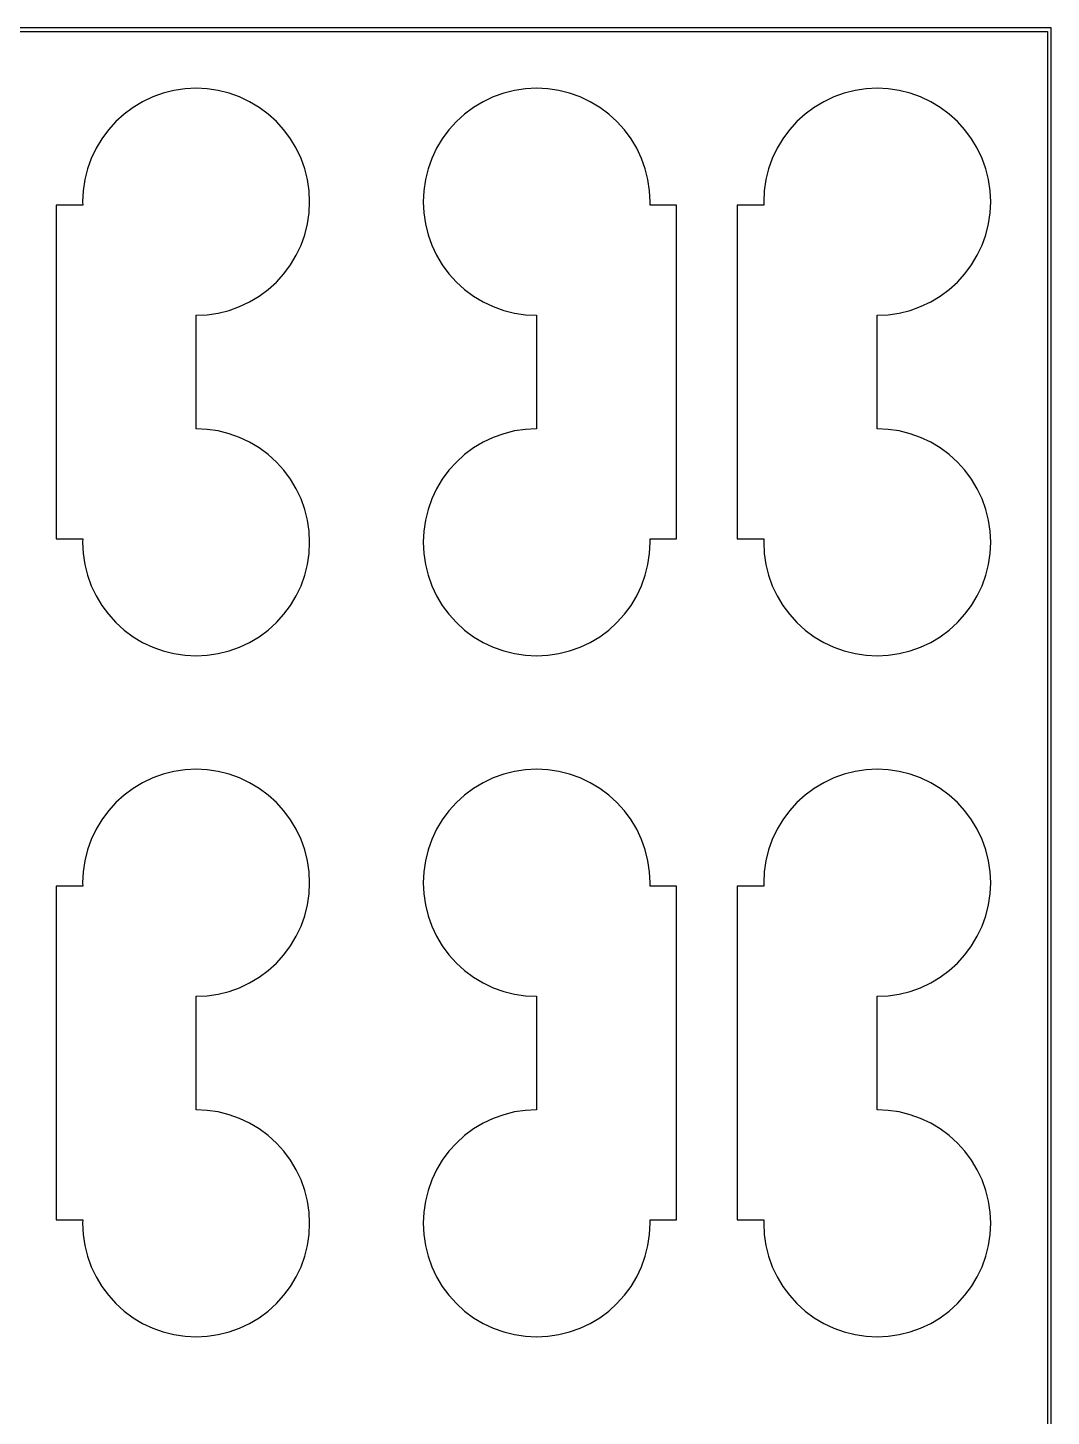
# Model space of a CAD drawing. Extents: x 0 to 54, y 0 to 90.
# Drawn here: x 40.53 to 54.05, y 71.7 to 90.05 of the extents above; entities that cross this region are included whole.
import ezdxf

# ---------------------------------------------------------------- set-up
doc = ezdxf.new("R2010")
doc.units = 0

msp = doc.modelspace()

# ---------------------------------------------------------------- linework, layer by layer
for p, q in [((54.05, 90.05), (-0.04999, 90.05)), ((0, 90), (54, 90)), ((54, 90), (54, 0)), ((54.05, -0.04999), (54.05, 90.05)), ((42.3146, 89.1854), (42.176, 89.1358)), ((42.4574, 89.2212), (42.3146, 89.1854)), ((42.603, 89.2428), (42.4574, 89.2212)), ((42.75, 89.25), (42.603, 89.2428)), ((42.897, 89.2428), (42.75, 89.25)), ((43.0426, 89.2212), (42.897, 89.2428)), ((43.1854, 89.1854), (43.0426, 89.2212)), ((43.324, 89.1358), (43.1854, 89.1854)), ((46.8146, 89.1854), (46.676, 89.1358)), ((46.9574, 89.2212), (46.8146, 89.1854)), ((47.103, 89.2428), (46.9574, 89.2212)), ((47.25, 89.25), (47.103, 89.2428)), ((47.397, 89.2428), (47.25, 89.25)), ((47.5426, 89.2212), (47.397, 89.2428)), ((47.6854, 89.1854), (47.5426, 89.2212)), ((47.824, 89.1358), (47.6854, 89.1854)), ((51.3146, 89.1854), (51.176, 89.1358)), ((51.4574, 89.2212), (51.3146, 89.1854)), ((51.603, 89.2428), (51.4574, 89.2212)), ((51.75, 89.25), (51.603, 89.2428)), ((51.897, 89.2428), (51.75, 89.25)), ((52.0426, 89.2212), (51.897, 89.2428)), ((52.1854, 89.1854), (52.0426, 89.2212)), ((52.324, 89.1358), (52.1854, 89.1854)), ((41.9166, 88.9972), (41.7984, 88.9095)), ((42.0429, 89.0729), (41.9166, 88.9972)), ((42.176, 89.1358), (42.0429, 89.0729)), ((43.4571, 89.0729), (43.324, 89.1358)), ((43.5833, 88.9972), (43.4571, 89.0729)), ((43.7016, 88.9095), (43.5833, 88.9972)), ((46.4167, 88.9972), (46.2984, 88.9095)), ((46.5429, 89.0729), (46.4167, 88.9972)), ((46.676, 89.1358), (46.5429, 89.0729)), ((47.9571, 89.0729), (47.824, 89.1358)), ((48.0834, 88.9972), (47.9571, 89.0729)), ((48.2016, 88.9095), (48.0834, 88.9972)), ((50.9166, 88.9972), (50.7984, 88.9095)), ((51.0429, 89.0729), (50.9166, 88.9972)), ((51.176, 89.1358), (51.0429, 89.0729)), ((52.4571, 89.0729), (52.324, 89.1358)), ((52.5833, 88.9972), (52.4571, 89.0729)), ((52.7016, 88.9095), (52.5833, 88.9972)), ((41.7984, 88.9095), (41.6893, 88.8107)), ((43.8107, 88.8107), (43.7016, 88.9095)), ((46.2984, 88.9095), (46.1893, 88.8107)), ((48.3107, 88.8107), (48.2016, 88.9095)), ((50.7984, 88.9095), (50.6893, 88.8107)), ((52.8107, 88.8107), (52.7016, 88.9095)), ((41.5905, 88.7016), (41.5028, 88.5833)), ((41.6893, 88.8107), (41.5905, 88.7016)), ((43.9095, 88.7016), (43.8107, 88.8107)), ((43.9972, 88.5833), (43.9095, 88.7016)), ((46.0905, 88.7016), (46.0028, 88.5833)), ((46.1893, 88.8107), (46.0905, 88.7016)), ((48.4095, 88.7016), (48.3107, 88.8107)), ((48.4972, 88.5833), (48.4095, 88.7016)), ((50.5905, 88.7016), (50.5028, 88.5833)), ((50.6893, 88.8107), (50.5905, 88.7016)), ((52.9095, 88.7016), (52.8107, 88.8107)), ((52.9972, 88.5833), (52.9095, 88.7016)), ((41.4271, 88.4571), (41.3642, 88.324)), ((41.5028, 88.5833), (41.4271, 88.4571)), ((44.0729, 88.4571), (43.9972, 88.5833)), ((44.1358, 88.324), (44.0729, 88.4571)), ((45.9271, 88.4571), (45.8642, 88.324)), ((46.0028, 88.5833), (45.9271, 88.4571)), ((48.5729, 88.4571), (48.4972, 88.5833)), ((48.6358, 88.324), (48.5729, 88.4571)), ((50.4271, 88.4571), (50.3642, 88.324)), ((50.5028, 88.5833), (50.4271, 88.4571)), ((53.0729, 88.4571), (52.9972, 88.5833)), ((53.1358, 88.324), (53.0729, 88.4571)), ((41.3642, 88.324), (41.3146, 88.1854)), ((44.1854, 88.1854), (44.1358, 88.324)), ((45.8642, 88.324), (45.8146, 88.1854)), ((48.6854, 88.1854), (48.6358, 88.324)), ((50.3642, 88.324), (50.3146, 88.1854)), ((53.1854, 88.1854), (53.1358, 88.324)), ((41.3146, 88.1854), (41.2788, 88.0426)), ((44.2212, 88.0426), (44.1854, 88.1854)), ((45.8146, 88.1854), (45.7788, 88.0426)), ((48.7212, 88.0426), (48.6854, 88.1854)), ((50.3146, 88.1854), (50.2788, 88.0426)), ((53.2212, 88.0426), (53.1854, 88.1854)), ((41.2572, 87.897), (41.25, 87.75)), ((41.2788, 88.0426), (41.2572, 87.897)), ((44.2428, 87.897), (44.2212, 88.0426)), ((44.25, 87.75), (44.2428, 87.897)), ((45.7572, 87.897), (45.75, 87.75)), ((45.7788, 88.0426), (45.7572, 87.897)), ((48.7428, 87.897), (48.7212, 88.0426)), ((48.75, 87.75), (48.7428, 87.897)), ((50.2572, 87.897), (50.25, 87.75)), ((50.2788, 88.0426), (50.2572, 87.897)), ((53.2428, 87.897), (53.2212, 88.0426)), ((53.25, 87.75), (53.2428, 87.897)), ((41.25, 87.75), (41.2522, 87.705)), ((44.2428, 87.603), (44.25, 87.75)), ((45.75, 87.75), (45.7572, 87.603)), ((48.7478, 87.705), (48.75, 87.75)), ((50.25, 87.75), (50.2522, 87.705)), ((53.2428, 87.603), (53.25, 87.75)), ((41.2522, 87.705), (40.9, 87.705)), ((40.9, 87.705), (40.9, 83.295)), ((44.2212, 87.4574), (44.2428, 87.603)), ((45.7572, 87.603), (45.7788, 87.4574)), ((49.1, 87.705), (48.7478, 87.705)), ((49.1, 83.295), (49.1, 87.705)), ((50.2522, 87.705), (49.9, 87.705)), ((49.9, 87.705), (49.9, 83.295)), ((53.2212, 87.4574), (53.2428, 87.603)), ((44.1854, 87.3146), (44.2212, 87.4574)), ((45.7788, 87.4574), (45.8146, 87.3146)), ((53.1854, 87.3146), (53.2212, 87.4574)), ((44.0729, 87.0429), (44.1358, 87.176)), ((44.1358, 87.176), (44.1854, 87.3146)), ((45.8146, 87.3146), (45.8642, 87.176)), ((45.8642, 87.176), (45.9271, 87.0429)), ((53.0729, 87.0429), (53.1358, 87.176)), ((53.1358, 87.176), (53.1854, 87.3146)), ((43.9972, 86.9166), (44.0729, 87.0429)), ((45.9271, 87.0429), (46.0028, 86.9166)), ((52.9972, 86.9166), (53.0729, 87.0429)), ((43.8107, 86.6893), (43.9095, 86.7984)), ((43.9095, 86.7984), (43.9972, 86.9166)), ((46.0028, 86.9166), (46.0905, 86.7984)), ((46.0905, 86.7984), (46.1893, 86.6893)), ((52.8107, 86.6893), (52.9095, 86.7984)), ((52.9095, 86.7984), (52.9972, 86.9166)), ((43.7016, 86.5905), (43.8107, 86.6893)), ((46.1893, 86.6893), (46.2984, 86.5905)), ((52.7016, 86.5905), (52.8107, 86.6893)), ((43.324, 86.3642), (43.4571, 86.4271)), ((43.4571, 86.4271), (43.5833, 86.5028)), ((43.5833, 86.5028), (43.7016, 86.5905)), ((46.2984, 86.5905), (46.4167, 86.5028)), ((46.4167, 86.5028), (46.5429, 86.4271)), ((46.5429, 86.4271), (46.676, 86.3642)), ((52.324, 86.3642), (52.4571, 86.4271)), ((52.4571, 86.4271), (52.5833, 86.5028)), ((52.5833, 86.5028), (52.7016, 86.5905)), ((42.75, 86.25), (42.897, 86.2572)), ((42.75, 84.75), (42.75, 86.25)), ((42.897, 86.2572), (43.0426, 86.2788)), ((43.0426, 86.2788), (43.1854, 86.3146)), ((43.1854, 86.3146), (43.324, 86.3642)), ((46.676, 86.3642), (46.8146, 86.3146)), ((46.8146, 86.3146), (46.9574, 86.2788)), ((46.9574, 86.2788), (47.103, 86.2572)), ((47.103, 86.2572), (47.25, 86.25)), ((47.25, 86.25), (47.25, 84.75)), ((51.75, 86.25), (51.897, 86.2572)), ((51.75, 84.75), (51.75, 86.25)), ((51.897, 86.2572), (52.0426, 86.2788)), ((52.0426, 86.2788), (52.1854, 86.3146)), ((52.1854, 86.3146), (52.324, 86.3642)), ((42.897, 84.7428), (42.75, 84.75)), ((43.0426, 84.7212), (42.897, 84.7428)), ((43.1854, 84.6854), (43.0426, 84.7212)), ((43.324, 84.6358), (43.1854, 84.6854)), ((43.4571, 84.5729), (43.324, 84.6358)), ((46.676, 84.6358), (46.5429, 84.5729)), ((46.8146, 84.6854), (46.676, 84.6358)), ((46.9574, 84.7212), (46.8146, 84.6854)), ((47.103, 84.7428), (46.9574, 84.7212)), ((47.25, 84.75), (47.103, 84.7428)), ((51.897, 84.7428), (51.75, 84.75)), ((52.0426, 84.7212), (51.897, 84.7428)), ((52.1854, 84.6854), (52.0426, 84.7212)), ((52.324, 84.6358), (52.1854, 84.6854)), ((52.4571, 84.5729), (52.324, 84.6358)), ((43.5833, 84.4972), (43.4571, 84.5729)), ((43.7016, 84.4095), (43.5833, 84.4972)), ((43.8107, 84.3107), (43.7016, 84.4095)), ((46.2984, 84.4095), (46.1893, 84.3107)), ((46.4167, 84.4972), (46.2984, 84.4095)), ((46.5429, 84.5729), (46.4167, 84.4972)), ((52.5833, 84.4972), (52.4571, 84.5729)), ((52.7016, 84.4095), (52.5833, 84.4972)), ((52.8107, 84.3107), (52.7016, 84.4095)), ((43.9095, 84.2016), (43.8107, 84.3107)), ((46.1893, 84.3107), (46.0905, 84.2016)), ((52.9095, 84.2016), (52.8107, 84.3107)), ((43.9972, 84.0834), (43.9095, 84.2016)), ((44.0729, 83.9571), (43.9972, 84.0834)), ((46.0028, 84.0834), (45.9271, 83.9571)), ((46.0905, 84.2016), (46.0028, 84.0834)), ((52.9972, 84.0834), (52.9095, 84.2016)), ((53.0729, 83.9571), (52.9972, 84.0834)), ((44.1358, 83.824), (44.0729, 83.9571)), ((45.9271, 83.9571), (45.8642, 83.824)), ((53.1358, 83.824), (53.0729, 83.9571)), ((44.1854, 83.6854), (44.1358, 83.824)), ((44.2212, 83.5426), (44.1854, 83.6854)), ((45.8146, 83.6854), (45.7788, 83.5426)), ((45.8642, 83.824), (45.8146, 83.6854)), ((53.1854, 83.6854), (53.1358, 83.824)), ((53.2212, 83.5426), (53.1854, 83.6854)), ((44.2428, 83.397), (44.2212, 83.5426)), ((45.7788, 83.5426), (45.7572, 83.397)), ((53.2428, 83.397), (53.2212, 83.5426)), ((44.25, 83.25), (44.2428, 83.397)), ((45.7572, 83.397), (45.75, 83.25)), ((53.25, 83.25), (53.2428, 83.397)), ((40.9, 83.295), (41.2522, 83.295)), ((41.2522, 83.295), (41.25, 83.25)), ((41.25, 83.25), (41.2572, 83.103)), ((44.2428, 83.103), (44.25, 83.25)), ((45.75, 83.25), (45.7572, 83.103)), ((48.7428, 83.103), (48.75, 83.25)), ((48.75, 83.25), (48.7478, 83.295)), ((48.7478, 83.295), (49.1, 83.295)), ((49.9, 83.295), (50.2522, 83.295)), ((50.2522, 83.295), (50.25, 83.25)), ((50.25, 83.25), (50.2572, 83.103)), ((53.2428, 83.103), (53.25, 83.25)), ((41.2572, 83.103), (41.2788, 82.9574)), ((41.2788, 82.9574), (41.3146, 82.8146)), ((44.1854, 82.8146), (44.2212, 82.9574)), ((44.2212, 82.9574), (44.2428, 83.103)), ((45.7572, 83.103), (45.7788, 82.9574)), ((45.7788, 82.9574), (45.8146, 82.8146)), ((48.6854, 82.8146), (48.7212, 82.9574)), ((48.7212, 82.9574), (48.7428, 83.103)), ((50.2572, 83.103), (50.2788, 82.9574)), ((50.2788, 82.9574), (50.3146, 82.8146)), ((53.1854, 82.8146), (53.2212, 82.9574)), ((53.2212, 82.9574), (53.2428, 83.103)), ((41.3146, 82.8146), (41.3642, 82.676)), ((44.1358, 82.676), (44.1854, 82.8146)), ((45.8146, 82.8146), (45.8642, 82.676)), ((48.6358, 82.676), (48.6854, 82.8146)), ((50.3146, 82.8146), (50.3642, 82.676)), ((53.1358, 82.676), (53.1854, 82.8146)), ((41.3642, 82.676), (41.4271, 82.5429)), ((44.0729, 82.5429), (44.1358, 82.676)), ((45.8642, 82.676), (45.9271, 82.5429)), ((48.5729, 82.5429), (48.6358, 82.676)), ((50.3642, 82.676), (50.4271, 82.5429)), ((53.0729, 82.5429), (53.1358, 82.676)), ((41.4271, 82.5429), (41.5028, 82.4167)), ((41.5028, 82.4167), (41.5905, 82.2984)), ((43.9095, 82.2984), (43.9972, 82.4167)), ((43.9972, 82.4167), (44.0729, 82.5429)), ((45.9271, 82.5429), (46.0028, 82.4167)), ((46.0028, 82.4167), (46.0905, 82.2984)), ((48.4095, 82.2984), (48.4972, 82.4167)), ((48.4972, 82.4167), (48.5729, 82.5429)), ((50.4271, 82.5429), (50.5028, 82.4167)), ((50.5028, 82.4167), (50.5905, 82.2984)), ((52.9095, 82.2984), (52.9972, 82.4167)), ((52.9972, 82.4167), (53.0729, 82.5429)), ((41.5905, 82.2984), (41.6893, 82.1893)), ((43.8107, 82.1893), (43.9095, 82.2984)), ((46.0905, 82.2984), (46.1893, 82.1893)), ((48.3107, 82.1893), (48.4095, 82.2984)), ((50.5905, 82.2984), (50.6893, 82.1893)), ((52.8107, 82.1893), (52.9095, 82.2984)), ((41.6893, 82.1893), (41.7984, 82.0905)), ((41.7984, 82.0905), (41.9166, 82.0028)), ((43.5833, 82.0028), (43.7016, 82.0905)), ((43.7016, 82.0905), (43.8107, 82.1893)), ((46.1893, 82.1893), (46.2984, 82.0905)), ((46.2984, 82.0905), (46.4167, 82.0028)), ((48.0834, 82.0028), (48.2016, 82.0905)), ((48.2016, 82.0905), (48.3107, 82.1893)), ((50.6893, 82.1893), (50.7984, 82.0905)), ((50.7984, 82.0905), (50.9166, 82.0028)), ((52.5833, 82.0028), (52.7016, 82.0905)), ((52.7016, 82.0905), (52.8107, 82.1893)), ((41.9166, 82.0028), (42.0429, 81.9271)), ((42.0429, 81.9271), (42.176, 81.8642)), ((42.176, 81.8642), (42.3146, 81.8146)), ((43.1854, 81.8146), (43.324, 81.8642)), ((43.324, 81.8642), (43.4571, 81.9271)), ((43.4571, 81.9271), (43.5833, 82.0028)), ((46.4167, 82.0028), (46.5429, 81.9271)), ((46.5429, 81.9271), (46.676, 81.8642)), ((46.676, 81.8642), (46.8146, 81.8146)), ((47.6854, 81.8146), (47.824, 81.8642)), ((47.824, 81.8642), (47.9571, 81.9271)), ((47.9571, 81.9271), (48.0834, 82.0028)), ((50.9166, 82.0028), (51.0429, 81.9271)), ((51.0429, 81.9271), (51.176, 81.8642)), ((51.176, 81.8642), (51.3146, 81.8146)), ((52.1854, 81.8146), (52.324, 81.8642)), ((52.324, 81.8642), (52.4571, 81.9271)), ((52.4571, 81.9271), (52.5833, 82.0028)), ((42.3146, 81.8146), (42.4574, 81.7788)), ((42.4574, 81.7788), (42.603, 81.7572)), ((42.603, 81.7572), (42.75, 81.75)), ((42.75, 81.75), (42.897, 81.7572)), ((42.897, 81.7572), (43.0426, 81.7788)), ((43.0426, 81.7788), (43.1854, 81.8146)), ((46.8146, 81.8146), (46.9574, 81.7788)), ((46.9574, 81.7788), (47.103, 81.7572)), ((47.103, 81.7572), (47.25, 81.75)), ((47.25, 81.75), (47.397, 81.7572)), ((47.397, 81.7572), (47.5426, 81.7788)), ((47.5426, 81.7788), (47.6854, 81.8146)), ((51.3146, 81.8146), (51.4574, 81.7788)), ((51.4574, 81.7788), (51.603, 81.7572)), ((51.603, 81.7572), (51.75, 81.75)), ((51.75, 81.75), (51.897, 81.7572)), ((51.897, 81.7572), (52.0426, 81.7788)), ((52.0426, 81.7788), (52.1854, 81.8146)), ((42.4574, 80.2212), (42.3146, 80.1854)), ((42.603, 80.2428), (42.4574, 80.2212)), ((42.75, 80.25), (42.603, 80.2428)), ((42.897, 80.2428), (42.75, 80.25)), ((43.0426, 80.2212), (42.897, 80.2428)), ((43.1854, 80.1854), (43.0426, 80.2212)), ((46.9574, 80.2212), (46.8146, 80.1854)), ((47.103, 80.2428), (46.9574, 80.2212)), ((47.25, 80.25), (47.103, 80.2428)), ((47.397, 80.2428), (47.25, 80.25)), ((47.5426, 80.2212), (47.397, 80.2428)), ((47.6854, 80.1854), (47.5426, 80.2212)), ((51.4574, 80.2212), (51.3146, 80.1854)), ((51.603, 80.2428), (51.4574, 80.2212)), ((51.75, 80.25), (51.603, 80.2428)), ((51.897, 80.2428), (51.75, 80.25)), ((52.0426, 80.2212), (51.897, 80.2428)), ((52.1854, 80.1854), (52.0426, 80.2212)), ((42.0429, 80.0729), (41.9166, 79.9972)), ((42.176, 80.1358), (42.0429, 80.0729)), ((42.3146, 80.1854), (42.176, 80.1358)), ((43.324, 80.1358), (43.1854, 80.1854)), ((43.4571, 80.0729), (43.324, 80.1358)), ((43.5833, 79.9972), (43.4571, 80.0729)), ((46.5429, 80.0729), (46.4167, 79.9972)), ((46.676, 80.1358), (46.5429, 80.0729)), ((46.8146, 80.1854), (46.676, 80.1358)), ((47.824, 80.1358), (47.6854, 80.1854)), ((47.9571, 80.0729), (47.824, 80.1358)), ((48.0834, 79.9972), (47.9571, 80.0729)), ((51.0429, 80.0729), (50.9166, 79.9972)), ((51.176, 80.1358), (51.0429, 80.0729)), ((51.3146, 80.1854), (51.176, 80.1358)), ((52.324, 80.1358), (52.1854, 80.1854)), ((52.4571, 80.0729), (52.324, 80.1358)), ((52.5833, 79.9972), (52.4571, 80.0729)), ((41.7984, 79.9095), (41.6893, 79.8107)), ((41.9166, 79.9972), (41.7984, 79.9095)), ((43.7016, 79.9095), (43.5833, 79.9972)), ((43.8107, 79.8107), (43.7016, 79.9095)), ((46.2984, 79.9095), (46.1893, 79.8107)), ((46.4167, 79.9972), (46.2984, 79.9095)), ((48.2016, 79.9095), (48.0834, 79.9972)), ((48.3107, 79.8107), (48.2016, 79.9095)), ((50.7984, 79.9095), (50.6893, 79.8107)), ((50.9166, 79.9972), (50.7984, 79.9095)), ((52.7016, 79.9095), (52.5833, 79.9972)), ((52.8107, 79.8107), (52.7016, 79.9095)), ((41.5905, 79.7016), (41.5028, 79.5833)), ((41.6893, 79.8107), (41.5905, 79.7016)), ((43.9095, 79.7016), (43.8107, 79.8107)), ((43.9972, 79.5833), (43.9095, 79.7016)), ((46.0905, 79.7016), (46.0028, 79.5833)), ((46.1893, 79.8107), (46.0905, 79.7016)), ((48.4095, 79.7016), (48.3107, 79.8107)), ((48.4972, 79.5833), (48.4095, 79.7016)), ((50.5905, 79.7016), (50.5028, 79.5833)), ((50.6893, 79.8107), (50.5905, 79.7016)), ((52.9095, 79.7016), (52.8107, 79.8107)), ((52.9972, 79.5833), (52.9095, 79.7016)), ((41.4271, 79.4571), (41.3642, 79.324)), ((41.5028, 79.5833), (41.4271, 79.4571)), ((44.0729, 79.4571), (43.9972, 79.5833)), ((44.1358, 79.324), (44.0729, 79.4571)), ((45.9271, 79.4571), (45.8642, 79.324)), ((46.0028, 79.5833), (45.9271, 79.4571)), ((48.5729, 79.4571), (48.4972, 79.5833)), ((48.6358, 79.324), (48.5729, 79.4571)), ((50.4271, 79.4571), (50.3642, 79.324)), ((50.5028, 79.5833), (50.4271, 79.4571)), ((53.0729, 79.4571), (52.9972, 79.5833)), ((53.1358, 79.324), (53.0729, 79.4571)), ((41.3642, 79.324), (41.3146, 79.1854)), ((44.1854, 79.1854), (44.1358, 79.324)), ((45.8642, 79.324), (45.8146, 79.1854)), ((48.6854, 79.1854), (48.6358, 79.324)), ((50.3642, 79.324), (50.3146, 79.1854)), ((53.1854, 79.1854), (53.1358, 79.324)), ((41.3146, 79.1854), (41.2788, 79.0426)), ((44.2212, 79.0426), (44.1854, 79.1854)), ((45.8146, 79.1854), (45.7788, 79.0426)), ((48.7212, 79.0426), (48.6854, 79.1854)), ((50.3146, 79.1854), (50.2788, 79.0426)), ((53.2212, 79.0426), (53.1854, 79.1854)), ((41.2788, 79.0426), (41.2572, 78.897)), ((44.2428, 78.897), (44.2212, 79.0426)), ((45.7788, 79.0426), (45.7572, 78.897)), ((48.7428, 78.897), (48.7212, 79.0426)), ((50.2788, 79.0426), (50.2572, 78.897)), ((53.2428, 78.897), (53.2212, 79.0426)), ((41.2572, 78.897), (41.25, 78.75)), ((41.25, 78.75), (41.2522, 78.705)), ((44.25, 78.75), (44.2428, 78.897)), ((44.2428, 78.603), (44.25, 78.75)), ((45.7572, 78.897), (45.75, 78.75)), ((45.75, 78.75), (45.7572, 78.603)), ((48.75, 78.75), (48.7428, 78.897)), ((48.7478, 78.705), (48.75, 78.75)), ((50.2572, 78.897), (50.25, 78.75)), ((50.25, 78.75), (50.2522, 78.705)), ((53.25, 78.75), (53.2428, 78.897)), ((53.2428, 78.603), (53.25, 78.75)), ((41.2522, 78.705), (40.9, 78.705)), ((40.9, 78.705), (40.9, 74.295)), ((44.2212, 78.4574), (44.2428, 78.603)), ((45.7572, 78.603), (45.7788, 78.4574)), ((49.1, 78.705), (48.7478, 78.705)), ((49.1, 74.295), (49.1, 78.705)), ((50.2522, 78.705), (49.9, 78.705)), ((49.9, 78.705), (49.9, 74.295)), ((53.2212, 78.4574), (53.2428, 78.603)), ((44.1854, 78.3146), (44.2212, 78.4574)), ((45.7788, 78.4574), (45.8146, 78.3146)), ((53.1854, 78.3146), (53.2212, 78.4574)), ((44.0729, 78.0429), (44.1358, 78.176)), ((44.1358, 78.176), (44.1854, 78.3146)), ((45.8146, 78.3146), (45.8642, 78.176)), ((45.8642, 78.176), (45.9271, 78.0429)), ((53.0729, 78.0429), (53.1358, 78.176)), ((53.1358, 78.176), (53.1854, 78.3146)), ((43.9972, 77.9166), (44.0729, 78.0429)), ((45.9271, 78.0429), (46.0028, 77.9166)), ((52.9972, 77.9166), (53.0729, 78.0429)), ((43.9095, 77.7984), (43.9972, 77.9166)), ((46.0028, 77.9166), (46.0905, 77.7984)), ((52.9095, 77.7984), (52.9972, 77.9166)), ((43.7016, 77.5905), (43.8107, 77.6893)), ((43.8107, 77.6893), (43.9095, 77.7984)), ((46.0905, 77.7984), (46.1893, 77.6893)), ((46.1893, 77.6893), (46.2984, 77.5905)), ((52.7016, 77.5905), (52.8107, 77.6893)), ((52.8107, 77.6893), (52.9095, 77.7984)), ((43.4571, 77.4271), (43.5833, 77.5028)), ((43.5833, 77.5028), (43.7016, 77.5905)), ((46.2984, 77.5905), (46.4167, 77.5028)), ((46.4167, 77.5028), (46.5429, 77.4271)), ((52.4571, 77.4271), (52.5833, 77.5028)), ((52.5833, 77.5028), (52.7016, 77.5905)), ((42.75, 77.25), (42.897, 77.2572)), ((42.897, 77.2572), (43.0426, 77.2788)), ((43.0426, 77.2788), (43.1854, 77.3146)), ((43.1854, 77.3146), (43.324, 77.3642)), ((43.324, 77.3642), (43.4571, 77.4271)), ((46.5429, 77.4271), (46.676, 77.3642)), ((46.676, 77.3642), (46.8146, 77.3146)), ((46.8146, 77.3146), (46.9574, 77.2788)), ((46.9574, 77.2788), (47.103, 77.2572)), ((47.103, 77.2572), (47.25, 77.25)), ((51.75, 77.25), (51.897, 77.2572)), ((51.897, 77.2572), (52.0426, 77.2788)), ((52.0426, 77.2788), (52.1854, 77.3146)), ((52.1854, 77.3146), (52.324, 77.3642)), ((52.324, 77.3642), (52.4571, 77.4271)), ((42.75, 75.75), (42.75, 77.25)), ((47.25, 77.25), (47.25, 75.75)), ((51.75, 75.75), (51.75, 77.25)), ((42.897, 75.7428), (42.75, 75.75)), ((43.0426, 75.7212), (42.897, 75.7428)), ((43.1854, 75.6854), (43.0426, 75.7212)), ((43.324, 75.6358), (43.1854, 75.6854)), ((43.4571, 75.5729), (43.324, 75.6358)), ((46.676, 75.6358), (46.5429, 75.5729)), ((46.8146, 75.6854), (46.676, 75.6358)), ((46.9574, 75.7212), (46.8146, 75.6854)), ((47.103, 75.7428), (46.9574, 75.7212)), ((47.25, 75.75), (47.103, 75.7428)), ((51.897, 75.7428), (51.75, 75.75)), ((52.0426, 75.7212), (51.897, 75.7428)), ((52.1854, 75.6854), (52.0426, 75.7212)), ((52.324, 75.6358), (52.1854, 75.6854)), ((52.4571, 75.5729), (52.324, 75.6358)), ((43.5833, 75.4972), (43.4571, 75.5729)), ((43.7016, 75.4095), (43.5833, 75.4972)), ((46.4167, 75.4972), (46.2984, 75.4095)), ((46.5429, 75.5729), (46.4167, 75.4972)), ((52.5833, 75.4972), (52.4571, 75.5729)), ((52.7016, 75.4095), (52.5833, 75.4972)), ((43.8107, 75.3107), (43.7016, 75.4095)), ((43.9095, 75.2016), (43.8107, 75.3107)), ((46.1893, 75.3107), (46.0905, 75.2016)), ((46.2984, 75.4095), (46.1893, 75.3107)), ((52.8107, 75.3107), (52.7016, 75.4095)), ((52.9095, 75.2016), (52.8107, 75.3107)), ((43.9972, 75.0834), (43.9095, 75.2016)), ((44.0729, 74.9571), (43.9972, 75.0834)), ((46.0028, 75.0834), (45.9271, 74.9571)), ((46.0905, 75.2016), (46.0028, 75.0834)), ((52.9972, 75.0834), (52.9095, 75.2016)), ((53.0729, 74.9571), (52.9972, 75.0834)), ((44.1358, 74.824), (44.0729, 74.9571)), ((45.9271, 74.9571), (45.8642, 74.824)), ((53.1358, 74.824), (53.0729, 74.9571)), ((44.1854, 74.6854), (44.1358, 74.824)), ((44.2212, 74.5426), (44.1854, 74.6854)), ((45.8146, 74.6854), (45.7788, 74.5426)), ((45.8642, 74.824), (45.8146, 74.6854)), ((53.1854, 74.6854), (53.1358, 74.824)), ((53.2212, 74.5426), (53.1854, 74.6854)), ((44.2428, 74.397), (44.2212, 74.5426)), ((45.7788, 74.5426), (45.7572, 74.397)), ((53.2428, 74.397), (53.2212, 74.5426)), ((44.25, 74.25), (44.2428, 74.397)), ((45.7572, 74.397), (45.75, 74.25)), ((53.25, 74.25), (53.2428, 74.397)), ((40.9, 74.295), (41.2522, 74.295)), ((41.2522, 74.295), (41.25, 74.25)), ((41.25, 74.25), (41.2572, 74.103)), ((44.2428, 74.103), (44.25, 74.25)), ((45.75, 74.25), (45.7572, 74.103)), ((48.7428, 74.103), (48.75, 74.25)), ((48.75, 74.25), (48.7478, 74.295)), ((48.7478, 74.295), (49.1, 74.295)), ((49.9, 74.295), (50.2522, 74.295)), ((50.2522, 74.295), (50.25, 74.25)), ((50.25, 74.25), (50.2572, 74.103)), ((53.2428, 74.103), (53.25, 74.25)), ((41.2572, 74.103), (41.2788, 73.9574)), ((41.2788, 73.9574), (41.3146, 73.8146)), ((44.1854, 73.8146), (44.2212, 73.9574)), ((44.2212, 73.9574), (44.2428, 74.103)), ((45.7572, 74.103), (45.7788, 73.9574)), ((45.7788, 73.9574), (45.8146, 73.8146)), ((48.6854, 73.8146), (48.7212, 73.9574)), ((48.7212, 73.9574), (48.7428, 74.103)), ((50.2572, 74.103), (50.2788, 73.9574)), ((50.2788, 73.9574), (50.3146, 73.8146)), ((53.1854, 73.8146), (53.2212, 73.9574)), ((53.2212, 73.9574), (53.2428, 74.103)), ((41.3146, 73.8146), (41.3642, 73.676)), ((44.1358, 73.676), (44.1854, 73.8146)), ((45.8146, 73.8146), (45.8642, 73.676)), ((48.6358, 73.676), (48.6854, 73.8146)), ((50.3146, 73.8146), (50.3642, 73.676)), ((53.1358, 73.676), (53.1854, 73.8146)), ((41.3642, 73.676), (41.4271, 73.5429)), ((44.0729, 73.5429), (44.1358, 73.676)), ((45.8642, 73.676), (45.9271, 73.5429)), ((48.5729, 73.5429), (48.6358, 73.676)), ((50.3642, 73.676), (50.4271, 73.5429)), ((53.0729, 73.5429), (53.1358, 73.676)), ((41.4271, 73.5429), (41.5028, 73.4167)), ((41.5028, 73.4167), (41.5905, 73.2984)), ((43.9095, 73.2984), (43.9972, 73.4167)), ((43.9972, 73.4167), (44.0729, 73.5429)), ((45.9271, 73.5429), (46.0028, 73.4167)), ((46.0028, 73.4167), (46.0905, 73.2984)), ((48.4095, 73.2984), (48.4972, 73.4167)), ((48.4972, 73.4167), (48.5729, 73.5429)), ((50.4271, 73.5429), (50.5028, 73.4167)), ((50.5028, 73.4167), (50.5905, 73.2984)), ((52.9095, 73.2984), (52.9972, 73.4167)), ((52.9972, 73.4167), (53.0729, 73.5429)), ((41.5905, 73.2984), (41.6893, 73.1893)), ((43.8107, 73.1893), (43.9095, 73.2984)), ((46.0905, 73.2984), (46.1893, 73.1893)), ((48.3107, 73.1893), (48.4095, 73.2984)), ((50.5905, 73.2984), (50.6893, 73.1893)), ((52.8107, 73.1893), (52.9095, 73.2984)), ((41.6893, 73.1893), (41.7984, 73.0905)), ((41.7984, 73.0905), (41.9166, 73.0028)), ((43.5833, 73.0028), (43.7016, 73.0905)), ((43.7016, 73.0905), (43.8107, 73.1893)), ((46.1893, 73.1893), (46.2984, 73.0905)), ((46.2984, 73.0905), (46.4167, 73.0028)), ((48.0834, 73.0028), (48.2016, 73.0905)), ((48.2016, 73.0905), (48.3107, 73.1893)), ((50.6893, 73.1893), (50.7984, 73.0905)), ((50.7984, 73.0905), (50.9166, 73.0028)), ((52.5833, 73.0028), (52.7016, 73.0905)), ((52.7016, 73.0905), (52.8107, 73.1893)), ((41.9166, 73.0028), (42.0429, 72.9271)), ((42.0429, 72.9271), (42.176, 72.8642)), ((42.176, 72.8642), (42.3146, 72.8146)), ((43.1854, 72.8146), (43.324, 72.8642)), ((43.324, 72.8642), (43.4571, 72.9271)), ((43.4571, 72.9271), (43.5833, 73.0028)), ((46.4167, 73.0028), (46.5429, 72.9271)), ((46.5429, 72.9271), (46.676, 72.8642)), ((46.676, 72.8642), (46.8146, 72.8146)), ((47.6854, 72.8146), (47.824, 72.8642)), ((47.824, 72.8642), (47.9571, 72.9271)), ((47.9571, 72.9271), (48.0834, 73.0028)), ((50.9166, 73.0028), (51.0429, 72.9271)), ((51.0429, 72.9271), (51.176, 72.8642)), ((51.176, 72.8642), (51.3146, 72.8146)), ((52.1854, 72.8146), (52.324, 72.8642)), ((52.324, 72.8642), (52.4571, 72.9271)), ((52.4571, 72.9271), (52.5833, 73.0028)), ((42.3146, 72.8146), (42.4574, 72.7788)), ((42.4574, 72.7788), (42.603, 72.7572)), ((42.603, 72.7572), (42.75, 72.75)), ((42.75, 72.75), (42.897, 72.7572)), ((42.897, 72.7572), (43.0426, 72.7788)), ((43.0426, 72.7788), (43.1854, 72.8146)), ((46.8146, 72.8146), (46.9574, 72.7788)), ((46.9574, 72.7788), (47.103, 72.7572)), ((47.103, 72.7572), (47.25, 72.75)), ((47.25, 72.75), (47.397, 72.7572)), ((47.397, 72.7572), (47.5426, 72.7788)), ((47.5426, 72.7788), (47.6854, 72.8146)), ((51.3146, 72.8146), (51.4574, 72.7788)), ((51.4574, 72.7788), (51.603, 72.7572)), ((51.603, 72.7572), (51.75, 72.75)), ((51.75, 72.75), (51.897, 72.7572)), ((51.897, 72.7572), (52.0426, 72.7788)), ((52.0426, 72.7788), (52.1854, 72.8146))]:
    msp.add_line(p, q)

doc.saveas('drawing.dxf')
